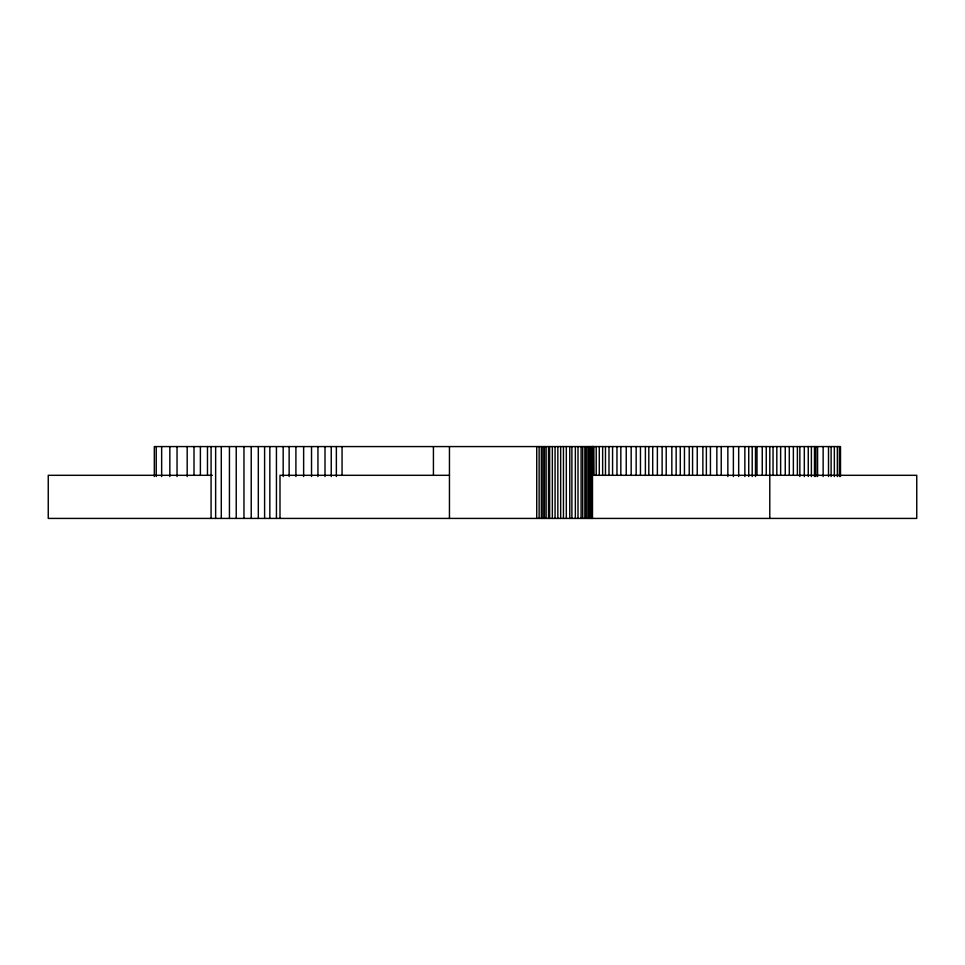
<?xml version="1.0" encoding="UTF-8"?>
<svg xmlns="http://www.w3.org/2000/svg" width="965" height="965" viewBox="0 0 965 965"><rect width="100%" height="100%" fill="white"/><g stroke="black" fill="none" stroke-linecap="round" stroke-linejoin="round"><path stroke-width="1.45" d="M212.312 475.311L48.25 475.311L48.25 518.422L916.75 518.422L916.75 475.311L592.486 475.311M449.449 475.311L279.995 475.311L279.995 518.422M840.503 476.517L840.503 446.578L154.328 446.578L154.328 476.517M839.393 446.578L839.393 476.517M837.355 446.578L837.355 476.517M834.339 446.578L834.339 476.517M831.118 446.578L831.118 476.517M828.513 446.578L828.513 476.517M823.145 446.578L823.145 476.517M817.584 446.578L817.584 476.517M815.871 446.578L815.871 476.517M814.484 446.578L814.484 476.517M811.384 446.578L811.384 476.517M808.26 446.578L808.26 476.517M804.315 446.578L804.315 476.517M799.84 446.578L799.84 476.517M797.392 446.578L797.392 475.311M793.363 446.578L793.363 475.311M789.298 446.578L789.298 475.311M785.257 446.578L785.257 475.311M780.637 446.578L780.637 475.311M776.813 446.578L776.813 475.311M773.037 446.578L773.037 475.311M769.805 446.578L769.78 518.422M766.246 446.578L766.246 475.311M762.254 446.578L762.254 475.311M756.994 446.578L756.994 475.311M755.499 446.578L755.499 476.517M752.205 446.578L752.205 476.517M748.731 446.578L748.731 476.517M744.859 446.578L744.859 476.517M738.683 446.578L738.683 476.517M733.376 446.578L733.376 476.517M727.851 446.578L727.851 476.517M721.241 446.578L721.241 475.311M716.85 446.578L716.85 475.311M710.433 446.578L710.433 475.311M706.368 446.578L706.368 475.311M702.87 446.578L702.87 475.311M697.237 446.578L697.237 475.311M692.568 446.578L692.568 475.311M689.227 446.578L689.227 475.311M684.45 446.578L684.45 475.311M680.289 446.578L680.289 475.311M676.151 446.578L676.151 475.311M671.833 446.578L671.833 475.311M666.212 446.578L666.212 475.311M662.123 446.578L662.123 475.311M657.37 446.578L657.37 475.311M652.702 446.578L652.702 475.311M648.806 446.578L648.806 475.311M645.38 446.578L645.38 475.311M640.471 446.578L640.471 475.311M636.152 446.578L636.152 475.311M631.182 446.578L631.182 475.311M626.237 446.578L626.237 475.311M620.833 446.578L620.833 475.311M616.961 446.578L616.961 475.311M612.57 446.578L612.57 475.311M608.987 446.578L608.987 475.311M605.477 446.578L605.477 475.311M602.643 446.578L602.643 475.311M599.289 446.578L599.289 475.311M596.213 446.578L596.213 475.311M593.632 446.578L593.68 475.311M593.499 446.578L593.499 475.311M593.246 446.578L593.379 475.311M593.113 446.578L593.113 475.311M592.932 446.578L592.932 475.311M592.703 446.578L592.703 475.311M592.486 446.578L592.486 518.422M592.269 446.578L592.269 518.422M591.28 446.578L591.28 518.422M590.978 446.578L590.978 518.422M589.953 446.578L589.953 518.422M589.555 446.578L589.555 518.422M588.505 446.578L588.505 518.422M588.095 446.578L588.095 518.422M586.238 446.578L586.238 518.422M584.862 446.578L584.862 518.422M582.727 446.578L582.727 518.422M581.099 446.578L581.099 518.422M578.011 446.578L578.011 518.422M575.345 446.578L575.345 518.422M571.895 446.578L571.895 518.422M569.772 446.578L569.772 518.422M566.322 446.578L566.322 518.422M563.451 446.578L563.451 518.422M560.665 446.578L560.665 518.422M557.842 446.578L557.842 518.422M555.068 446.578L555.068 518.422M552.342 446.578L552.342 518.422M549.64 446.578L549.64 518.422M548.518 446.578L548.518 518.422M546.118 446.578L546.118 518.422M544.441 446.578L544.441 518.422M542.909 446.578L542.909 518.422M541.341 446.578L541.341 518.422M539.121 446.578L539.121 518.422M536.733 446.578L536.733 518.422M449.449 446.578L449.449 518.422M433.43 446.578L433.43 475.311M342.056 446.578L342.056 475.311M336.363 446.578L336.363 476.517M331.248 446.578L331.248 476.517M325.012 446.578L325.012 476.517M317.943 446.578L317.943 476.517M311.526 446.578L311.526 476.517M303.637 446.578L303.637 476.517M295.905 446.578L295.905 476.517M289.138 446.578L289.138 476.517M283.179 446.578L283.179 476.517M276.436 446.578L276.436 518.422M269.838 446.578L269.838 518.422M264.603 446.578L264.603 518.422M258.318 446.578L258.318 518.422M251.226 446.578L251.226 518.422M243.964 446.578L243.964 518.422M236.232 446.578L236.232 518.422M229.441 446.578L229.441 518.422M221.287 446.578L221.287 518.422M215.641 446.578L215.641 518.422M211.082 446.578L211.082 518.422M207.475 446.578L207.475 475.311M200.394 446.578L200.394 475.311M194.013 446.578L194.013 475.311M187.186 446.578L187.186 476.517M177.041 446.578L177.041 476.517M169.84 446.578L169.84 476.517M161.65 446.578L161.65 476.517M156.234 446.578L156.234 476.517"/></g></svg>
